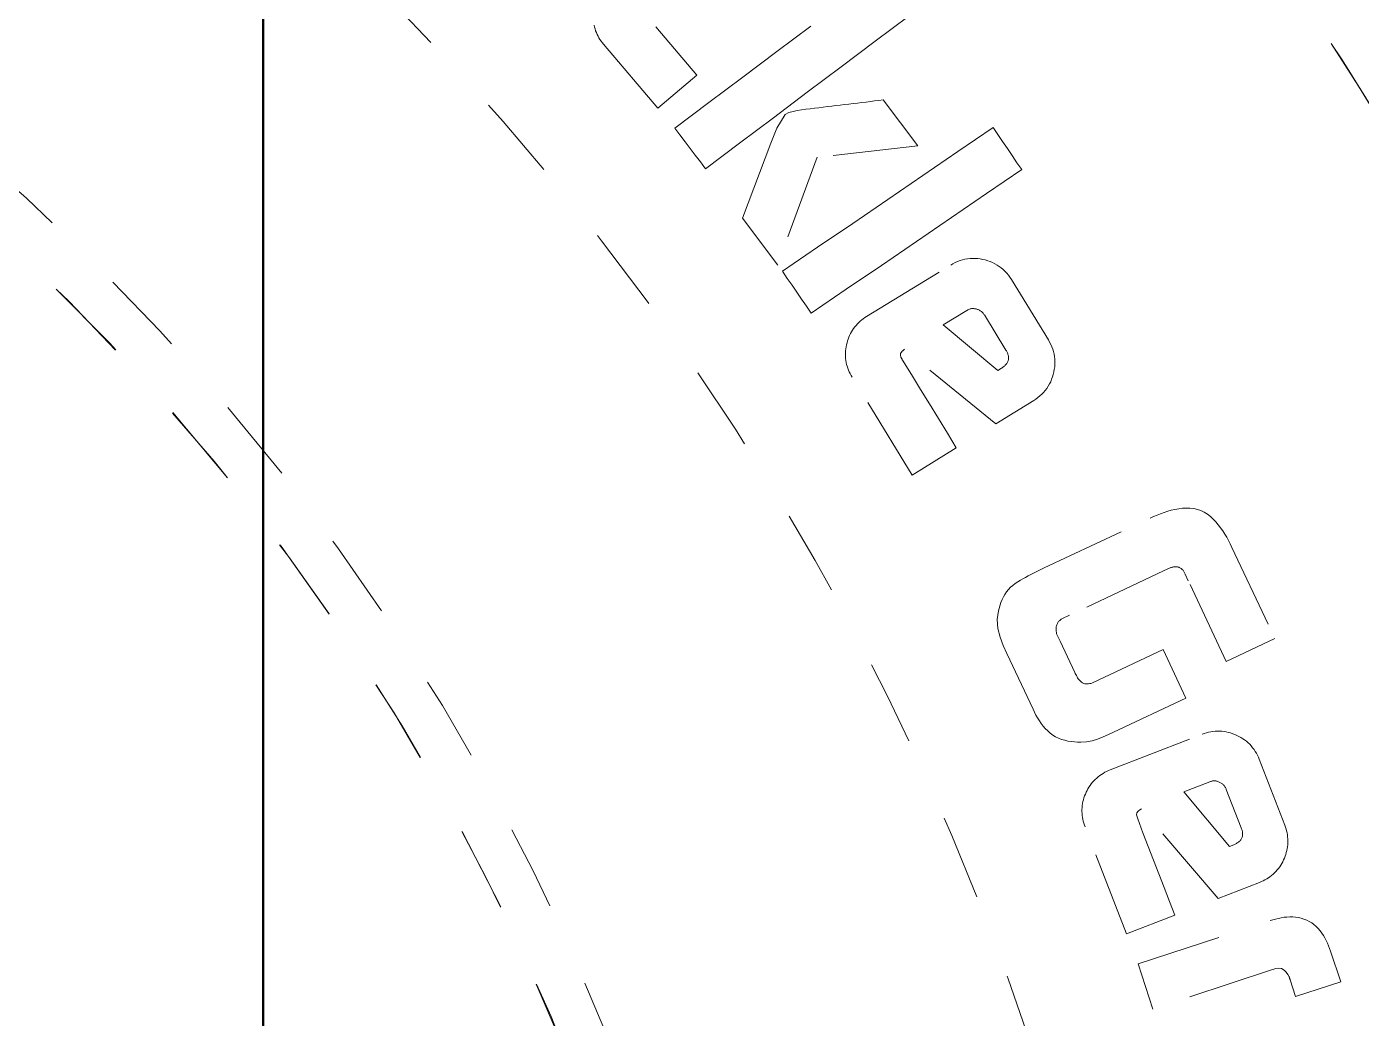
# Model space of a CAD drawing. Header units: millimetres. Extents: x -50460 to 50460, y -35640 to 35640.
# Drawn here: x -35027.52 to -35011.82, y 26594.73 to 26606.4 of the extents above; entities that cross this region are included whole.
import ezdxf

# ---------------------------------------------------------------- set-up
doc = ezdxf.new("R2010")
doc.units = ezdxf.units.MM
doc.linetypes.add('虚线', pattern=[2, 1, -1])
for name, color, linetype, lineweight in [('ACADSichtbare Kanten(DIN_Schmid)', 7, 'Continuous', 50), ('EB0', 7, 'Continuous', 15), ('尺寸线层', 4, 'Continuous', 18), ('粗实线层', 7, 'Continuous', 15), ('粗实线层_1', 7, 'Continuous', 15), ('细实线层', 3, 'Continuous', 18), ('虚线层', 100, '虚线', 18)]:
    doc.layers.add(name, color=color, linetype=linetype, lineweight=lineweight)

# ---------------------------------------------------------------- blocks, each defined once
blk = doc.blocks.new('*X953')
at = {"layer": '粗实线层'}
blk.add_line((0, 241), (0, 50), dxfattribs=at)
blk = doc.blocks.new('*X956')
at = {"layer": 'ACADSichtbare Kanten(DIN_Schmid)', "linetype": 'Continuous', "lineweight": 50}
blk.add_line((-127.218, 170.589), (-127.218, -29.411), dxfattribs=at)
blk = doc.blocks.new('*X952')
at = {"layer": '粗实线层_1'}
for name, p in [('*X953', (179, 0)), ('*X956', (306.218, 62.411))]:
    blk.add_blockref(name, p, dxfattribs=at)
blk = doc.blocks.new('*X950')
at = {"layer": '粗实线层_1'}
blk.add_blockref('*X952', (-194, -241), dxfattribs=at)
blk = doc.blocks.new('*X970')
at = {"layer": '虚线层', "linetype": '虚线', "lineweight": 18}
for p, q in [((-13.895, 64.58), (-14.295, 64.28)), ((-17.599, 64.447), (-17.604, 64.469)), ((-17.593, 64.425), (-17.599, 64.447)), ((-17.586, 64.403), (-17.593, 64.425)), ((-17.577, 64.382), (-17.586, 64.403)), ((-16.878, 64.451), (-16.395, 63.882)), ((-16.878, 64.451), (-16.878, 64.451)), ((-15.454, 64.159), (-15.055, 64.459)), ((-17.568, 64.361), (-17.577, 64.382)), ((-17.558, 64.341), (-17.568, 64.361)), ((-17.547, 64.321), (-17.558, 64.341)), ((-17.535, 64.301), (-17.547, 64.321)), ((-17.522, 64.282), (-17.535, 64.301)), ((-17.508, 64.264), (-17.522, 64.282)), ((-17.493, 64.246), (-17.508, 64.264)), ((-16.854, 63.493), (-17.493, 64.246)), ((-17.493, 64.246), (-17.493, 64.246)), ((-14.295, 64.28), (-14.695, 63.98)), ((-15.854, 63.859), (-15.454, 64.159)), ((-14.695, 63.98), (-15.095, 63.68)), ((-16.395, 63.882), (-16.854, 63.493)), ((-16.395, 63.882), (-16.395, 63.882)), ((-16.254, 63.558), (-15.854, 63.859)), ((-15.095, 63.68), (-15.495, 63.38)), ((-16.854, 63.493), (-16.854, 63.493)), ((-16.654, 63.258), (-16.254, 63.558)), ((-15.263, 63.455), (-15.213, 63.465)), ((-15.213, 63.465), (-15.162, 63.472)), ((-15.162, 63.472), (-15.112, 63.479)), ((-15.112, 63.479), (-15.061, 63.485)), ((-15.061, 63.485), (-15.011, 63.492)), ((-15.011, 63.492), (-14.96, 63.498)), ((-14.96, 63.498), (-14.91, 63.504)), ((-14.91, 63.504), (-14.859, 63.51)), ((-14.859, 63.51), (-14.808, 63.516)), ((-14.808, 63.516), (-14.758, 63.522)), ((-14.758, 63.522), (-14.707, 63.528)), ((-14.707, 63.528), (-14.657, 63.534)), ((-14.657, 63.534), (-14.606, 63.54)), ((-14.606, 63.54), (-14.556, 63.546)), ((-14.556, 63.546), (-14.505, 63.552)), ((-14.505, 63.552), (-14.454, 63.558)), ((-14.454, 63.558), (-14.404, 63.564)), ((-14.404, 63.564), (-14.353, 63.57)), ((-14.353, 63.57), (-14.303, 63.577)), ((-14.303, 63.577), (-14.252, 63.583)), ((-14.252, 63.583), (-14.202, 63.589)), ((-14.202, 63.589), (-13.796, 63.049)), ((-14.202, 63.589), (-14.202, 63.589)), ((-15.495, 63.38), (-15.894, 63.079)), ((-15.453, 63.257), (-15.356, 63.416)), ((-15.356, 63.416), (-15.312, 63.441)), ((-15.356, 63.416), (-15.356, 63.416)), ((-15.312, 63.441), (-15.263, 63.455)), ((-16.594, 63.178), (-16.654, 63.258)), ((-16.654, 63.258), (-16.654, 63.258)), ((-16.534, 63.098), (-16.594, 63.178)), ((-15.523, 63.081), (-15.453, 63.257)), ((-13.322, 62.982), (-12.909, 63.264)), ((-12.909, 63.264), (-12.853, 63.181)), ((-12.909, 63.264), (-12.909, 63.264)), ((-12.853, 63.181), (-12.797, 63.099)), ((-16.474, 63.018), (-16.534, 63.098)), ((-16.414, 62.939), (-16.474, 63.018)), ((-15.894, 63.079), (-16.294, 62.779)), ((-15.59, 62.905), (-15.523, 63.081)), ((-13.796, 63.049), (-14.98, 62.916)), ((-13.796, 63.049), (-13.796, 63.049)), ((-12.797, 63.099), (-12.74, 63.016)), ((-12.74, 63.016), (-12.684, 62.934)), ((-16.354, 62.859), (-16.414, 62.939)), ((-16.294, 62.779), (-16.354, 62.859)), ((-15.656, 62.728), (-15.59, 62.905)), ((-14.98, 62.916), (-15.444, 61.647)), ((-14.98, 62.916), (-14.98, 62.916)), ((-13.735, 62.7), (-13.322, 62.982)), ((-12.684, 62.934), (-12.628, 62.851)), ((-12.628, 62.851), (-12.572, 62.769)), ((-16.294, 62.779), (-16.294, 62.779)), ((-15.723, 62.551), (-15.656, 62.728)), ((-14.148, 62.418), (-13.735, 62.7)), ((-12.572, 62.769), (-12.985, 62.488)), ((-12.572, 62.769), (-12.572, 62.769)), ((-15.791, 62.375), (-15.723, 62.551)), ((-15.858, 62.199), (-15.791, 62.375)), ((-14.561, 62.137), (-14.148, 62.418)), ((-12.985, 62.488), (-13.397, 62.205)), ((-13.397, 62.205), (-13.81, 61.924)), ((-15.444, 61.647), (-15.858, 62.199)), ((-15.858, 62.199), (-15.858, 62.199)), ((-14.974, 61.855), (-14.561, 62.137)), ((-13.81, 61.924), (-14.223, 61.642)), ((-15.387, 61.573), (-14.974, 61.855)), ((-15.444, 61.647), (-15.444, 61.647)), ((-15.332, 61.49), (-15.387, 61.573)), ((-15.387, 61.573), (-15.387, 61.573)), ((-14.223, 61.642), (-14.636, 61.361)), ((-14.397, 61.04), (-13.407, 61.647)), ((-13.407, 61.647), (-13.381, 61.662)), ((-13.407, 61.647), (-13.407, 61.647)), ((-13.381, 61.662), (-13.354, 61.676)), ((-13.354, 61.676), (-13.326, 61.688)), ((-13.326, 61.688), (-13.298, 61.699)), ((-13.298, 61.699), (-13.269, 61.708)), ((-13.269, 61.708), (-13.24, 61.715)), ((-13.24, 61.715), (-13.21, 61.72)), ((-13.21, 61.72), (-13.18, 61.723)), ((-13.18, 61.723), (-13.15, 61.725)), ((-13.15, 61.725), (-13.12, 61.724)), ((-13.12, 61.724), (-13.089, 61.722)), ((-13.089, 61.722), (-13.059, 61.718)), ((-13.059, 61.718), (-13.03, 61.713)), ((-13.03, 61.713), (-13, 61.706)), ((-13, 61.706), (-12.971, 61.697)), ((-12.971, 61.697), (-12.943, 61.687)), ((-12.943, 61.687), (-12.915, 61.675)), ((-12.915, 61.675), (-12.888, 61.662)), ((-12.888, 61.662), (-12.861, 61.647)), ((-12.861, 61.647), (-12.836, 61.63)), ((-12.836, 61.63), (-12.812, 61.612)), ((-12.812, 61.612), (-12.789, 61.593)), ((-12.789, 61.593), (-12.767, 61.572)), ((-12.767, 61.572), (-12.747, 61.55)), ((-15.275, 61.408), (-15.332, 61.49)), ((-12.747, 61.55), (-12.728, 61.526)), ((-12.728, 61.526), (-12.71, 61.502)), ((-12.71, 61.502), (-12.693, 61.476)), ((-12.693, 61.476), (-12.258, 60.766)), ((-12.693, 61.476), (-12.693, 61.476)), ((-15.218, 61.326), (-15.275, 61.408)), ((-15.162, 61.244), (-15.218, 61.326)), ((-14.636, 61.361), (-15.049, 61.079)), ((-15.106, 61.161), (-15.162, 61.244)), ((-15.049, 61.079), (-15.106, 61.161)), ((-13.219, 61.113), (-13.496, 60.944)), ((-13.211, 61.117), (-13.219, 61.113)), ((-13.219, 61.113), (-13.219, 61.113)), ((-13.204, 61.121), (-13.211, 61.117)), ((-13.196, 61.125), (-13.204, 61.121)), ((-13.187, 61.128), (-13.196, 61.125)), ((-13.179, 61.131), (-13.187, 61.128)), ((-13.17, 61.132), (-13.179, 61.131)), ((-13.161, 61.134), (-13.17, 61.132)), ((-13.152, 61.134), (-13.161, 61.134)), ((-13.144, 61.134), (-13.152, 61.134)), ((-13.135, 61.134), (-13.144, 61.134)), ((-13.126, 61.133), (-13.135, 61.134)), ((-13.117, 61.132), (-13.126, 61.133)), ((-13.109, 61.13), (-13.117, 61.132)), ((-13.1, 61.127), (-13.109, 61.13)), ((-13.092, 61.125), (-13.1, 61.127)), ((-13.083, 61.122), (-13.092, 61.125)), ((-13.075, 61.118), (-13.083, 61.122)), ((-13.067, 61.114), (-13.075, 61.118)), ((-13.06, 61.109), (-13.067, 61.114)), ((-13.053, 61.104), (-13.06, 61.109)), ((-13.046, 61.099), (-13.053, 61.104)), ((-15.049, 61.079), (-15.049, 61.079)), ((-14.522, 60.936), (-14.506, 60.953)), ((-14.506, 60.953), (-14.49, 60.97)), ((-14.49, 60.97), (-14.472, 60.986)), ((-14.472, 60.986), (-14.454, 61.001)), ((-14.454, 61.001), (-14.436, 61.015)), ((-14.436, 61.015), (-14.417, 61.028)), ((-14.417, 61.028), (-14.397, 61.04)), ((-14.397, 61.04), (-14.397, 61.04)), ((-13.496, 60.944), (-12.853, 60.407)), ((-13.496, 60.944), (-13.496, 60.944)), ((-13.039, 61.093), (-13.046, 61.099)), ((-13.033, 61.087), (-13.039, 61.093)), ((-13.027, 61.08), (-13.033, 61.087)), ((-13.021, 61.073), (-13.027, 61.08)), ((-13.016, 61.066), (-13.021, 61.073)), ((-13.011, 61.059), (-13.016, 61.066)), ((-13.011, 61.059), (-13.011, 61.059)), ((-12.757, 60.644), (-13.011, 61.059)), ((-14.614, 60.775), (-14.606, 60.797)), ((-14.606, 60.797), (-14.597, 60.819)), ((-14.597, 60.819), (-14.587, 60.84)), ((-14.587, 60.84), (-14.575, 60.86)), ((-14.575, 60.86), (-14.563, 60.88)), ((-14.563, 60.88), (-14.55, 60.899)), ((-14.55, 60.899), (-14.536, 60.918)), ((-14.536, 60.918), (-14.522, 60.936)), ((-14.645, 60.616), (-14.644, 60.639)), ((-14.644, 60.639), (-14.641, 60.662)), ((-14.641, 60.662), (-14.638, 60.685)), ((-14.638, 60.685), (-14.633, 60.708)), ((-14.633, 60.708), (-14.628, 60.731)), ((-14.628, 60.731), (-14.621, 60.753)), ((-14.621, 60.753), (-14.614, 60.775)), ((-13.981, 60.629), (-13.984, 60.626)), ((-13.977, 60.632), (-13.981, 60.629)), ((-13.974, 60.636), (-13.977, 60.632)), ((-13.97, 60.639), (-13.974, 60.636)), ((-13.967, 60.642), (-13.97, 60.639)), ((-13.963, 60.645), (-13.967, 60.642)), ((-13.96, 60.649), (-13.963, 60.645)), ((-13.957, 60.652), (-13.96, 60.649)), ((-13.953, 60.655), (-13.957, 60.652)), ((-12.877, 59.779), (-13.953, 60.655)), ((-13.953, 60.655), (-13.953, 60.655)), ((-12.757, 60.644), (-12.757, 60.644)), ((-12.752, 60.636), (-12.757, 60.644)), ((-12.748, 60.628), (-12.752, 60.636)), ((-12.258, 60.766), (-12.243, 60.74)), ((-12.258, 60.766), (-12.258, 60.766)), ((-12.243, 60.74), (-12.23, 60.713)), ((-12.23, 60.713), (-12.217, 60.685)), ((-12.217, 60.685), (-12.207, 60.657)), ((-12.207, 60.657), (-12.198, 60.628)), ((-14.646, 60.593), (-14.645, 60.616)), ((-14.645, 60.569), (-14.646, 60.593)), ((-14.644, 60.546), (-14.645, 60.569)), ((-14.641, 60.523), (-14.644, 60.546)), ((-14.637, 60.5), (-14.641, 60.523)), ((-14.632, 60.477), (-14.637, 60.5)), ((-14.626, 60.455), (-14.632, 60.477)), ((-13.997, 60.606), (-13.998, 60.601)), ((-13.998, 60.601), (-13.998, 60.596)), ((-13.998, 60.596), (-13.998, 60.591)), ((-13.998, 60.591), (-13.998, 60.587)), ((-13.998, 60.587), (-13.997, 60.582)), ((-13.995, 60.61), (-13.997, 60.606)), ((-13.997, 60.582), (-13.997, 60.577)), ((-13.997, 60.577), (-13.996, 60.572)), ((-13.996, 60.572), (-13.994, 60.568)), ((-13.993, 60.614), (-13.995, 60.61)), ((-13.994, 60.568), (-13.993, 60.563)), ((-13.99, 60.618), (-13.993, 60.614)), ((-13.993, 60.563), (-13.991, 60.559)), ((-13.991, 60.559), (-13.989, 60.554)), ((-13.987, 60.622), (-13.99, 60.618)), ((-13.989, 60.554), (-13.987, 60.55)), ((-13.984, 60.626), (-13.987, 60.622)), ((-13.987, 60.55), (-13.985, 60.546)), ((-13.985, 60.546), (-13.983, 60.542)), ((-13.983, 60.542), (-13.98, 60.538)), ((-13.98, 60.538), (-13.978, 60.533)), ((-13.978, 60.533), (-13.975, 60.529)), ((-13.975, 60.529), (-13.87, 60.357)), ((-13.975, 60.529), (-13.975, 60.529)), ((-12.765, 60.468), (-12.759, 60.475)), ((-12.759, 60.475), (-12.753, 60.482)), ((-12.753, 60.482), (-12.747, 60.489)), ((-12.744, 60.62), (-12.748, 60.628)), ((-12.747, 60.489), (-12.742, 60.497)), ((-12.74, 60.612), (-12.744, 60.62)), ((-12.742, 60.497), (-12.738, 60.505)), ((-12.736, 60.603), (-12.74, 60.612)), ((-12.738, 60.505), (-12.734, 60.513)), ((-12.734, 60.594), (-12.736, 60.603)), ((-12.731, 60.586), (-12.734, 60.594)), ((-12.734, 60.513), (-12.731, 60.522)), ((-12.729, 60.577), (-12.731, 60.586)), ((-12.731, 60.522), (-12.729, 60.531)), ((-12.728, 60.568), (-12.729, 60.577)), ((-12.729, 60.531), (-12.728, 60.54)), ((-12.727, 60.558), (-12.728, 60.568)), ((-12.728, 60.54), (-12.727, 60.549)), ((-12.727, 60.549), (-12.727, 60.558)), ((-12.198, 60.628), (-12.191, 60.599)), ((-12.191, 60.599), (-12.186, 60.569)), ((-12.186, 60.569), (-12.183, 60.539)), ((-12.182, 60.479), (-12.184, 60.448)), ((-12.183, 60.539), (-12.181, 60.509)), ((-12.181, 60.509), (-12.182, 60.479)), ((-14.618, 60.433), (-14.626, 60.455)), ((-14.61, 60.411), (-14.618, 60.433)), ((-14.601, 60.39), (-14.61, 60.411)), ((-14.591, 60.369), (-14.601, 60.39)), ((-14.58, 60.348), (-14.591, 60.369)), ((-14.568, 60.328), (-14.58, 60.348)), ((-13.862, 59.176), (-14.568, 60.328)), ((-14.568, 60.328), (-14.568, 60.328)), ((-13.87, 60.357), (-13.764, 60.184)), ((-12.853, 60.407), (-12.808, 60.434)), ((-12.853, 60.407), (-12.853, 60.407)), ((-12.808, 60.434), (-12.801, 60.439)), ((-12.808, 60.434), (-12.808, 60.434)), ((-12.801, 60.439), (-12.793, 60.445)), ((-12.793, 60.445), (-12.786, 60.45)), ((-12.786, 60.45), (-12.778, 60.455)), ((-12.778, 60.455), (-12.771, 60.461)), ((-12.771, 60.461), (-12.765, 60.468)), ((-12.21, 60.33), (-12.22, 60.302)), ((-12.201, 60.359), (-12.21, 60.33)), ((-12.194, 60.389), (-12.201, 60.359)), ((-12.188, 60.418), (-12.194, 60.389)), ((-12.184, 60.448), (-12.188, 60.418)), ((-13.764, 60.184), (-13.659, 60.012)), ((-12.294, 60.171), (-12.314, 60.148)), ((-12.276, 60.195), (-12.294, 60.171)), ((-12.26, 60.221), (-12.276, 60.195)), ((-12.245, 60.247), (-12.26, 60.221)), ((-12.231, 60.274), (-12.245, 60.247)), ((-12.22, 60.302), (-12.231, 60.274)), ((-13.659, 60.012), (-13.553, 59.84)), ((-12.431, 60.053), (-12.877, 59.779)), ((-12.405, 60.069), (-12.431, 60.053)), ((-12.431, 60.053), (-12.431, 60.053)), ((-12.381, 60.087), (-12.405, 60.069)), ((-12.357, 60.106), (-12.381, 60.087)), ((-12.335, 60.127), (-12.357, 60.106)), ((-12.314, 60.148), (-12.335, 60.127)), ((-13.553, 59.84), (-13.447, 59.667)), ((-12.877, 59.779), (-12.877, 59.779)), ((-13.447, 59.667), (-13.342, 59.495)), ((-13.342, 59.495), (-13.862, 59.176)), ((-13.342, 59.495), (-13.342, 59.495)), ((-13.862, 59.176), (-13.862, 59.176)), ((-10.896, 58.736), (-10.854, 58.75)), ((-10.854, 58.75), (-10.811, 58.762)), ((-10.811, 58.762), (-10.768, 58.772)), ((-10.768, 58.772), (-10.724, 58.78)), ((-10.724, 58.78), (-10.68, 58.786)), ((-10.68, 58.786), (-10.636, 58.788)), ((-10.636, 58.788), (-10.592, 58.787)), ((-10.592, 58.787), (-10.548, 58.782)), ((-10.548, 58.782), (-10.504, 58.772)), ((-10.504, 58.772), (-10.462, 58.758)), ((-10.462, 58.758), (-10.423, 58.738)), ((-12.306, 58.083), (-11.06, 58.669)), ((-11.06, 58.669), (-11.02, 58.687)), ((-11.06, 58.669), (-11.06, 58.669)), ((-11.02, 58.687), (-10.979, 58.705)), ((-10.979, 58.705), (-10.938, 58.721)), ((-10.938, 58.721), (-10.896, 58.736)), ((-10.423, 58.738), (-10.385, 58.714)), ((-10.385, 58.714), (-10.35, 58.687)), ((-10.35, 58.687), (-10.317, 58.657)), ((-10.317, 58.657), (-10.286, 58.625)), ((-10.286, 58.625), (-10.258, 58.591)), ((-10.258, 58.591), (-10.231, 58.556)), ((-10.231, 58.556), (-10.206, 58.519)), ((-10.206, 58.519), (-10.182, 58.482)), ((-10.182, 58.482), (-10.159, 58.444)), ((-10.159, 58.444), (-10.138, 58.405)), ((-10.138, 58.405), (-10.118, 58.365)), ((-10.118, 58.365), (-10.098, 58.325)), ((-10.098, 58.325), (-9.593, 57.251)), ((-10.098, 58.325), (-10.098, 58.325)), ((-12.558, 57.955), (-12.527, 57.972)), ((-12.527, 57.972), (-12.496, 57.989)), ((-12.496, 57.989), (-12.465, 58.005)), ((-12.465, 58.005), (-12.433, 58.021)), ((-12.433, 58.021), (-12.401, 58.037)), ((-12.401, 58.037), (-12.37, 58.052)), ((-12.37, 58.052), (-12.338, 58.068)), ((-12.338, 58.068), (-12.306, 58.083)), ((-12.306, 58.083), (-12.306, 58.083)), ((-10.902, 58.047), (-12.011, 57.526)), ((-10.817, 58.087), (-10.902, 58.047)), ((-10.902, 58.047), (-10.902, 58.047)), ((-10.81, 58.089), (-10.817, 58.087)), ((-10.817, 58.087), (-10.817, 58.087)), ((-10.802, 58.091), (-10.81, 58.089)), ((-10.794, 58.093), (-10.802, 58.091)), ((-10.787, 58.094), (-10.794, 58.093)), ((-10.779, 58.095), (-10.787, 58.094)), ((-10.771, 58.096), (-10.779, 58.095)), ((-10.763, 58.096), (-10.771, 58.096)), ((-10.755, 58.095), (-10.763, 58.096)), ((-10.747, 58.095), (-10.755, 58.095)), ((-10.74, 58.094), (-10.747, 58.095)), ((-10.732, 58.092), (-10.74, 58.094)), ((-10.724, 58.09), (-10.732, 58.092)), ((-10.717, 58.087), (-10.724, 58.09)), ((-10.71, 58.084), (-10.717, 58.087)), ((-10.703, 58.08), (-10.71, 58.084)), ((-10.696, 58.076), (-10.703, 58.08)), ((-10.69, 58.071), (-10.696, 58.076)), ((-10.684, 58.066), (-10.69, 58.071)), ((-10.678, 58.061), (-10.684, 58.066)), ((-10.673, 58.055), (-10.678, 58.061)), ((-10.668, 58.048), (-10.673, 58.055)), ((-10.663, 58.042), (-10.668, 58.048)), ((-10.659, 58.035), (-10.663, 58.042)), ((-10.647, 58.009), (-10.659, 58.035)), ((-10.659, 58.035), (-10.659, 58.035)), ((-10.611, 57.932), (-10.647, 58.009)), ((-10.647, 58.009), (-10.647, 58.009)), ((-12.749, 57.801), (-12.727, 57.829)), ((-12.727, 57.829), (-12.703, 57.855)), ((-12.703, 57.855), (-12.676, 57.878)), ((-12.676, 57.878), (-12.648, 57.899)), ((-12.648, 57.899), (-12.619, 57.919)), ((-12.619, 57.919), (-12.588, 57.937)), ((-12.588, 57.937), (-12.558, 57.955)), ((-10.164, 56.982), (-10.611, 57.932)), ((-10.611, 57.932), (-10.611, 57.932)), ((-12.847, 57.578), (-12.816, 57.678)), ((-12.816, 57.678), (-12.802, 57.71)), ((-12.816, 57.678), (-12.816, 57.678)), ((-12.802, 57.71), (-12.786, 57.742)), ((-12.786, 57.742), (-12.769, 57.772)), ((-12.769, 57.772), (-12.749, 57.801)), ((-12.86, 57.475), (-12.847, 57.578)), ((-12.011, 57.526), (-12.092, 57.487)), ((-12.011, 57.526), (-12.011, 57.526)), ((-12.851, 57.371), (-12.86, 57.475)), ((-12.826, 57.27), (-12.851, 57.371)), ((-12.167, 57.374), (-12.168, 57.365)), ((-12.168, 57.365), (-12.168, 57.355)), ((-12.168, 57.355), (-12.167, 57.345)), ((-12.165, 57.394), (-12.167, 57.384)), ((-12.167, 57.384), (-12.167, 57.374)), ((-12.167, 57.345), (-12.166, 57.335)), ((-12.166, 57.335), (-12.164, 57.326)), ((-12.163, 57.403), (-12.165, 57.394)), ((-12.16, 57.413), (-12.163, 57.403)), ((-12.156, 57.422), (-12.16, 57.413)), ((-12.151, 57.43), (-12.156, 57.422)), ((-12.146, 57.439), (-12.151, 57.43)), ((-12.141, 57.447), (-12.146, 57.439)), ((-12.135, 57.453), (-12.141, 57.447)), ((-12.141, 57.447), (-12.141, 57.447)), ((-12.13, 57.459), (-12.135, 57.453)), ((-12.125, 57.465), (-12.13, 57.459)), ((-12.119, 57.47), (-12.125, 57.465)), ((-12.113, 57.476), (-12.119, 57.47)), ((-12.106, 57.481), (-12.113, 57.476)), ((-12.092, 57.487), (-12.106, 57.481)), ((-12.106, 57.481), (-12.106, 57.481)), ((-12.092, 57.487), (-12.092, 57.487)), ((-12.79, 57.171), (-12.826, 57.27)), ((-12.164, 57.326), (-12.162, 57.316)), ((-12.162, 57.316), (-12.161, 57.307)), ((-12.161, 57.307), (-12.121, 57.222)), ((-12.161, 57.307), (-12.161, 57.307)), ((-12.121, 57.222), (-11.948, 56.854)), ((-12.121, 57.222), (-12.121, 57.222)), ((-9.593, 57.251), (-10.164, 56.982)), ((-9.593, 57.251), (-9.593, 57.251)), ((-12.748, 57.075), (-12.79, 57.171)), ((-12.439, 56.42), (-12.748, 57.075)), ((-12.748, 57.075), (-12.748, 57.075)), ((-11.674, 56.762), (-10.909, 57.122)), ((-10.909, 57.122), (-10.64, 56.551)), ((-10.909, 57.122), (-10.909, 57.122)), ((-10.164, 56.982), (-10.164, 56.982)), ((-11.948, 56.854), (-11.941, 56.841)), ((-11.948, 56.854), (-11.948, 56.854)), ((-11.941, 56.841), (-11.935, 56.828)), ((-11.935, 56.828), (-11.928, 56.816)), ((-11.928, 56.816), (-11.921, 56.803)), ((-11.921, 56.803), (-11.914, 56.791)), ((-11.914, 56.791), (-11.906, 56.779)), ((-11.906, 56.779), (-11.897, 56.768)), ((-11.897, 56.768), (-11.888, 56.757)), ((-11.888, 56.757), (-11.878, 56.747)), ((-11.878, 56.747), (-11.868, 56.737)), ((-11.868, 56.737), (-11.856, 56.73)), ((-11.856, 56.73), (-11.842, 56.724)), ((-11.842, 56.724), (-11.829, 56.72)), ((-11.829, 56.72), (-11.815, 56.718)), ((-11.815, 56.718), (-11.8, 56.718)), ((-11.8, 56.718), (-11.786, 56.719)), ((-11.786, 56.719), (-11.772, 56.722)), ((-11.772, 56.722), (-11.758, 56.725)), ((-11.758, 56.725), (-11.745, 56.729)), ((-11.745, 56.729), (-11.674, 56.762)), ((-11.745, 56.729), (-11.745, 56.729)), ((-11.674, 56.762), (-11.674, 56.762)), ((-10.64, 56.551), (-11.491, 56.151)), ((-10.64, 56.551), (-10.64, 56.551)), ((-12.422, 56.385), (-12.439, 56.42)), ((-12.439, 56.42), (-12.439, 56.42)), ((-12.404, 56.351), (-12.422, 56.385)), ((-12.385, 56.318), (-12.404, 56.351)), ((-12.364, 56.285), (-12.385, 56.318)), ((-12.342, 56.253), (-12.364, 56.285)), ((-12.319, 56.223), (-12.342, 56.253)), ((-12.294, 56.193), (-12.319, 56.223)), ((-12.266, 56.166), (-12.294, 56.193)), ((-12.238, 56.14), (-12.266, 56.166)), ((-12.207, 56.117), (-12.238, 56.14)), ((-12.174, 56.097), (-12.207, 56.117)), ((-12.139, 56.08), (-12.174, 56.097)), ((-12.103, 56.066), (-12.139, 56.08)), ((-11.615, 56.095), (-11.678, 56.07)), ((-11.552, 56.122), (-11.615, 56.095)), ((-11.491, 56.151), (-11.552, 56.122)), ((-11.53, 55.707), (-10.448, 56.126)), ((-11.491, 56.151), (-11.491, 56.151)), ((-10.448, 56.126), (-10.423, 56.135)), ((-10.448, 56.126), (-10.448, 56.126)), ((-10.423, 56.135), (-10.398, 56.143)), ((-10.398, 56.143), (-10.373, 56.15)), ((-10.373, 56.15), (-10.347, 56.155)), ((-10.347, 56.155), (-10.321, 56.159)), ((-10.321, 56.159), (-10.295, 56.162)), ((-10.295, 56.162), (-10.269, 56.163)), ((-10.269, 56.163), (-10.242, 56.163)), ((-10.242, 56.163), (-10.216, 56.161)), ((-10.216, 56.161), (-10.19, 56.158)), ((-10.19, 56.158), (-10.164, 56.153)), ((-10.164, 56.153), (-10.138, 56.148)), ((-10.138, 56.148), (-10.113, 56.141)), ((-10.113, 56.141), (-10.088, 56.132)), ((-10.088, 56.132), (-10.063, 56.123)), ((-10.063, 56.123), (-10.039, 56.112)), ((-10.039, 56.112), (-10.016, 56.1)), ((-10.016, 56.1), (-9.992, 56.088)), ((-9.992, 56.088), (-9.97, 56.074)), ((-12.066, 56.055), (-12.103, 56.066)), ((-12.029, 56.046), (-12.066, 56.055)), ((-11.991, 56.04), (-12.029, 56.046)), ((-11.952, 56.035), (-11.991, 56.04)), ((-11.914, 56.033), (-11.952, 56.035)), ((-11.875, 56.033), (-11.914, 56.033)), ((-11.808, 56.037), (-11.875, 56.033)), ((-11.875, 56.033), (-11.875, 56.033)), ((-11.742, 56.049), (-11.808, 56.037)), ((-11.678, 56.07), (-11.742, 56.049)), ((-9.97, 56.074), (-9.948, 56.059)), ((-9.948, 56.059), (-9.927, 56.043)), ((-9.927, 56.043), (-9.907, 56.026)), ((-9.907, 56.026), (-9.888, 56.008)), ((-9.888, 56.008), (-9.87, 55.988)), ((-9.87, 55.988), (-9.854, 55.968)), ((-9.854, 55.968), (-9.838, 55.947)), ((-9.838, 55.947), (-9.823, 55.925)), ((-9.823, 55.925), (-9.81, 55.902)), ((-9.81, 55.902), (-9.797, 55.879)), ((-9.797, 55.879), (-9.786, 55.855)), ((-9.786, 55.855), (-9.776, 55.831)), ((-9.776, 55.831), (-9.475, 55.055)), ((-9.776, 55.831), (-9.776, 55.831)), ((-11.706, 55.595), (-11.689, 55.611)), ((-11.689, 55.611), (-11.672, 55.626)), ((-11.672, 55.626), (-11.653, 55.64)), ((-11.653, 55.64), (-11.634, 55.654)), ((-11.634, 55.654), (-11.614, 55.666)), ((-11.614, 55.666), (-11.594, 55.678)), ((-11.594, 55.678), (-11.573, 55.688)), ((-11.573, 55.688), (-11.552, 55.698)), ((-11.552, 55.698), (-11.53, 55.707)), ((-11.53, 55.707), (-11.53, 55.707)), ((-11.813, 55.443), (-11.803, 55.464)), ((-11.803, 55.464), (-11.792, 55.485)), ((-11.792, 55.485), (-11.78, 55.505)), ((-11.78, 55.505), (-11.767, 55.524)), ((-11.767, 55.524), (-11.753, 55.543)), ((-11.753, 55.543), (-11.738, 55.561)), ((-11.738, 55.561), (-11.723, 55.579)), ((-11.723, 55.579), (-11.706, 55.595)), ((-10.359, 55.567), (-10.662, 55.45)), ((-10.662, 55.45), (-10.126, 54.807)), ((-10.662, 55.45), (-10.662, 55.45)), ((-10.35, 55.57), (-10.359, 55.567)), ((-10.359, 55.567), (-10.359, 55.567)), ((-10.342, 55.572), (-10.35, 55.57)), ((-10.333, 55.575), (-10.342, 55.572)), ((-10.325, 55.576), (-10.333, 55.575)), ((-10.316, 55.577), (-10.325, 55.576)), ((-10.307, 55.577), (-10.316, 55.577)), ((-10.298, 55.577), (-10.307, 55.577)), ((-10.289, 55.576), (-10.298, 55.577)), ((-10.281, 55.575), (-10.289, 55.576)), ((-10.272, 55.573), (-10.281, 55.575)), ((-10.264, 55.57), (-10.272, 55.573)), ((-10.255, 55.567), (-10.264, 55.57)), ((-10.247, 55.564), (-10.255, 55.567)), ((-10.239, 55.56), (-10.247, 55.564)), ((-10.231, 55.556), (-10.239, 55.56)), ((-10.224, 55.551), (-10.231, 55.556)), ((-10.217, 55.546), (-10.224, 55.551)), ((-10.209, 55.541), (-10.217, 55.546)), ((-10.203, 55.535), (-10.209, 55.541)), ((-10.196, 55.529), (-10.203, 55.535)), ((-10.19, 55.523), (-10.196, 55.529)), ((-10.185, 55.516), (-10.19, 55.523)), ((-10.18, 55.509), (-10.185, 55.516)), ((-10.175, 55.501), (-10.18, 55.509)), ((-10.171, 55.493), (-10.175, 55.501)), ((-10.167, 55.485), (-10.171, 55.493)), ((-10.164, 55.477), (-10.167, 55.485)), ((-10.164, 55.477), (-10.164, 55.477)), ((-9.988, 55.024), (-10.164, 55.477)), ((-11.859, 55.288), (-11.856, 55.311)), ((-11.856, 55.311), (-11.851, 55.333)), ((-11.851, 55.333), (-11.845, 55.356)), ((-11.845, 55.356), (-11.839, 55.378)), ((-11.839, 55.378), (-11.831, 55.4)), ((-11.831, 55.4), (-11.822, 55.422)), ((-11.822, 55.422), (-11.813, 55.443)), ((-11.863, 55.241), (-11.862, 55.264)), ((-11.863, 55.218), (-11.863, 55.241)), ((-11.862, 55.194), (-11.863, 55.218)), ((-11.862, 55.264), (-11.859, 55.288)), ((-11.86, 55.171), (-11.862, 55.194)), ((-11.857, 55.148), (-11.86, 55.171)), ((-11.853, 55.125), (-11.857, 55.148)), ((-11.217, 55.201), (-11.22, 55.177)), ((-11.22, 55.177), (-11.215, 55.153)), ((-11.203, 55.221), (-11.217, 55.201)), ((-11.215, 55.153), (-11.207, 55.129)), ((-11.183, 55.235), (-11.203, 55.221)), ((-11.163, 55.248), (-11.183, 55.235)), ((-10.261, 54.194), (-11.163, 55.248)), ((-11.163, 55.248), (-11.163, 55.248)), ((-11.847, 55.102), (-11.853, 55.125)), ((-11.841, 55.08), (-11.847, 55.102)), ((-11.834, 55.058), (-11.841, 55.08)), ((-11.826, 55.036), (-11.834, 55.058)), ((-11.338, 53.776), (-11.826, 55.036)), ((-11.826, 55.036), (-11.826, 55.036)), ((-11.207, 55.129), (-11.145, 54.967)), ((-11.207, 55.129), (-11.207, 55.129)), ((-9.988, 55.024), (-9.988, 55.024)), ((-9.985, 55.015), (-9.988, 55.024)), ((-9.982, 55.006), (-9.985, 55.015)), ((-9.979, 54.998), (-9.982, 55.006)), ((-9.977, 54.989), (-9.979, 54.998)), ((-9.975, 54.98), (-9.977, 54.989)), ((-9.974, 54.971), (-9.975, 54.98)), ((-9.475, 55.055), (-9.467, 55.033)), ((-9.475, 55.055), (-9.475, 55.055)), ((-9.467, 55.033), (-9.46, 55.01)), ((-9.46, 55.01), (-9.454, 54.988)), ((-9.454, 54.988), (-9.449, 54.965)), ((-11.145, 54.967), (-11.082, 54.806)), ((-10.126, 54.807), (-10.076, 54.826)), ((-10.076, 54.826), (-10.068, 54.83)), ((-10.076, 54.826), (-10.076, 54.826)), ((-10.068, 54.83), (-10.059, 54.834)), ((-10.059, 54.834), (-10.051, 54.838)), ((-10.051, 54.838), (-10.043, 54.842)), ((-10.043, 54.842), (-10.035, 54.847)), ((-10.035, 54.847), (-10.027, 54.852)), ((-10.027, 54.852), (-10.02, 54.857)), ((-10.02, 54.857), (-10.013, 54.863)), ((-10.013, 54.863), (-10.006, 54.869)), ((-10.006, 54.869), (-10, 54.876)), ((-10, 54.876), (-9.994, 54.883)), ((-9.994, 54.883), (-9.989, 54.891)), ((-9.989, 54.891), (-9.985, 54.899)), ((-9.985, 54.899), (-9.981, 54.907)), ((-9.981, 54.907), (-9.978, 54.916)), ((-9.978, 54.916), (-9.975, 54.925)), ((-9.975, 54.925), (-9.974, 54.934)), ((-9.973, 54.962), (-9.974, 54.971)), ((-9.974, 54.934), (-9.973, 54.943)), ((-9.973, 54.952), (-9.973, 54.962)), ((-9.973, 54.943), (-9.973, 54.952)), ((-9.449, 54.965), (-9.445, 54.942)), ((-9.445, 54.942), (-9.442, 54.919)), ((-9.441, 54.826), (-9.443, 54.803)), ((-9.442, 54.919), (-9.44, 54.896)), ((-9.439, 54.849), (-9.441, 54.826)), ((-9.44, 54.896), (-9.439, 54.873)), ((-9.439, 54.873), (-9.439, 54.849)), ((-11.082, 54.806), (-11.02, 54.644)), ((-10.126, 54.807), (-10.126, 54.807)), ((-9.481, 54.668), (-9.49, 54.647)), ((-9.472, 54.69), (-9.481, 54.668)), ((-9.465, 54.712), (-9.472, 54.69)), ((-9.458, 54.734), (-9.465, 54.712)), ((-9.452, 54.757), (-9.458, 54.734)), ((-9.447, 54.78), (-9.452, 54.757)), ((-9.443, 54.803), (-9.447, 54.78)), ((-11.02, 54.644), (-10.957, 54.482)), ((-9.58, 54.512), (-9.596, 54.495)), ((-9.565, 54.529), (-9.58, 54.512)), ((-9.55, 54.547), (-9.565, 54.529)), ((-9.536, 54.566), (-9.55, 54.547)), ((-9.523, 54.586), (-9.536, 54.566)), ((-9.511, 54.606), (-9.523, 54.586)), ((-9.5, 54.626), (-9.511, 54.606)), ((-9.49, 54.647), (-9.5, 54.626)), ((-10.957, 54.482), (-10.894, 54.321)), ((-9.772, 54.383), (-10.261, 54.194)), ((-9.751, 54.393), (-9.772, 54.383)), ((-9.772, 54.383), (-9.772, 54.383)), ((-9.73, 54.402), (-9.751, 54.393)), ((-9.709, 54.413), (-9.73, 54.402)), ((-9.689, 54.424), (-9.709, 54.413)), ((-9.669, 54.436), (-9.689, 54.424)), ((-9.65, 54.45), (-9.669, 54.436)), ((-9.631, 54.464), (-9.65, 54.45)), ((-9.613, 54.479), (-9.631, 54.464)), ((-9.596, 54.495), (-9.613, 54.479)), ((-10.894, 54.321), (-10.831, 54.159)), ((-10.261, 54.194), (-10.261, 54.194)), ((-10.831, 54.159), (-10.768, 53.997)), ((-10.768, 53.997), (-11.338, 53.776)), ((-11.201, 53.423), (-9.649, 53.933)), ((-10.768, 53.997), (-10.768, 53.997)), ((-9.649, 53.933), (-9.617, 53.943)), ((-9.649, 53.933), (-9.649, 53.933)), ((-9.617, 53.943), (-9.584, 53.952)), ((-9.584, 53.952), (-9.551, 53.96)), ((-9.551, 53.96), (-9.518, 53.967)), ((-9.518, 53.967), (-9.484, 53.972)), ((-9.484, 53.972), (-9.451, 53.975)), ((-9.451, 53.975), (-9.417, 53.977)), ((-9.417, 53.977), (-9.383, 53.977)), ((-9.383, 53.977), (-9.349, 53.974)), ((-9.349, 53.974), (-9.315, 53.969)), ((-9.315, 53.969), (-9.282, 53.962)), ((-9.282, 53.962), (-9.25, 53.952)), ((-9.25, 53.952), (-9.218, 53.939)), ((-9.218, 53.939), (-9.188, 53.924)), ((-9.188, 53.924), (-9.159, 53.906)), ((-9.159, 53.906), (-9.132, 53.886)), ((-9.132, 53.886), (-9.106, 53.864)), ((-11.338, 53.776), (-11.338, 53.776)), ((-9.106, 53.864), (-9.082, 53.84)), ((-9.082, 53.84), (-9.06, 53.814)), ((-9.06, 53.814), (-9.039, 53.787)), ((-9.039, 53.787), (-9.021, 53.758)), ((-9.021, 53.758), (-9.003, 53.729)), ((-9.003, 53.729), (-8.987, 53.699)), ((-8.987, 53.699), (-8.973, 53.668)), ((-8.973, 53.668), (-8.96, 53.637)), ((-8.96, 53.637), (-8.948, 53.605)), ((-8.948, 53.605), (-8.936, 53.573)), ((-8.936, 53.573), (-8.818, 53.213)), ((-8.936, 53.573), (-8.936, 53.573)), ((-11.027, 52.893), (-11.201, 53.423)), ((-11.201, 53.423), (-11.201, 53.423)), ((-9.643, 53.349), (-11.027, 52.893)), ((-9.581, 53.369), (-9.643, 53.349)), ((-9.643, 53.349), (-9.643, 53.349)), ((-9.547, 53.374), (-9.581, 53.369)), ((-9.581, 53.369), (-9.581, 53.369)), ((-9.514, 53.368), (-9.547, 53.374)), ((-9.484, 53.351), (-9.514, 53.368)), ((-9.46, 53.328), (-9.484, 53.351)), ((-9.441, 53.3), (-9.46, 53.328)), ((-9.424, 53.271), (-9.441, 53.3)), ((-9.422, 53.266), (-9.424, 53.271)), ((-9.424, 53.271), (-9.424, 53.271)), ((-9.421, 53.261), (-9.422, 53.266)), ((-9.419, 53.256), (-9.421, 53.261)), ((-9.417, 53.251), (-9.419, 53.256)), ((-9.416, 53.246), (-9.417, 53.251)), ((-9.414, 53.241), (-9.416, 53.246)), ((-9.413, 53.236), (-9.414, 53.241)), ((-9.348, 53.039), (-9.413, 53.236)), ((-9.413, 53.236), (-9.413, 53.236)), ((-8.818, 53.213), (-9.348, 53.039)), ((-8.818, 53.213), (-8.818, 53.213)), ((-9.348, 53.039), (-9.348, 53.039)), ((-11.027, 52.893), (-11.027, 52.893))]:
    blk.add_line(p, q, dxfattribs=at)
for radius, end in [(40, 180), (40, 88.5849), (42.5, 70.2501), (31.65, 105.612), (27, 152.734), (26.47, 180), (26.47, 155.0525)]:
    blk.add_arc((-42.5, 42.5), radius, 360, end, dxfattribs=at)
blk = doc.blocks.new('*X966')
at = {"layer": '粗实线层_1'}
blk.add_blockref('*X970', (-8.5, -42.5), dxfattribs=at)
blk = doc.blocks.new('*X947')
at = {"layer": 'EB0'}
blk.add_blockref('*X950', (-790, 1048), dxfattribs=at)
blk.add_blockref('*X966', (-775, 952.5), dxfattribs=at)
blk = doc.blocks.new('*X805')
at = {"layer": '细实线层'}
blk.add_blockref('*X947', (-1515, 4855), dxfattribs=at)

msp = doc.modelspace()

# ---------------------------------------------------------------- block references
at = {"layer": '尺寸线层'}
msp.add_blockref('*X805', (-32704.742, 20776.945), dxfattribs=at)

doc.saveas('drawing.dxf')
